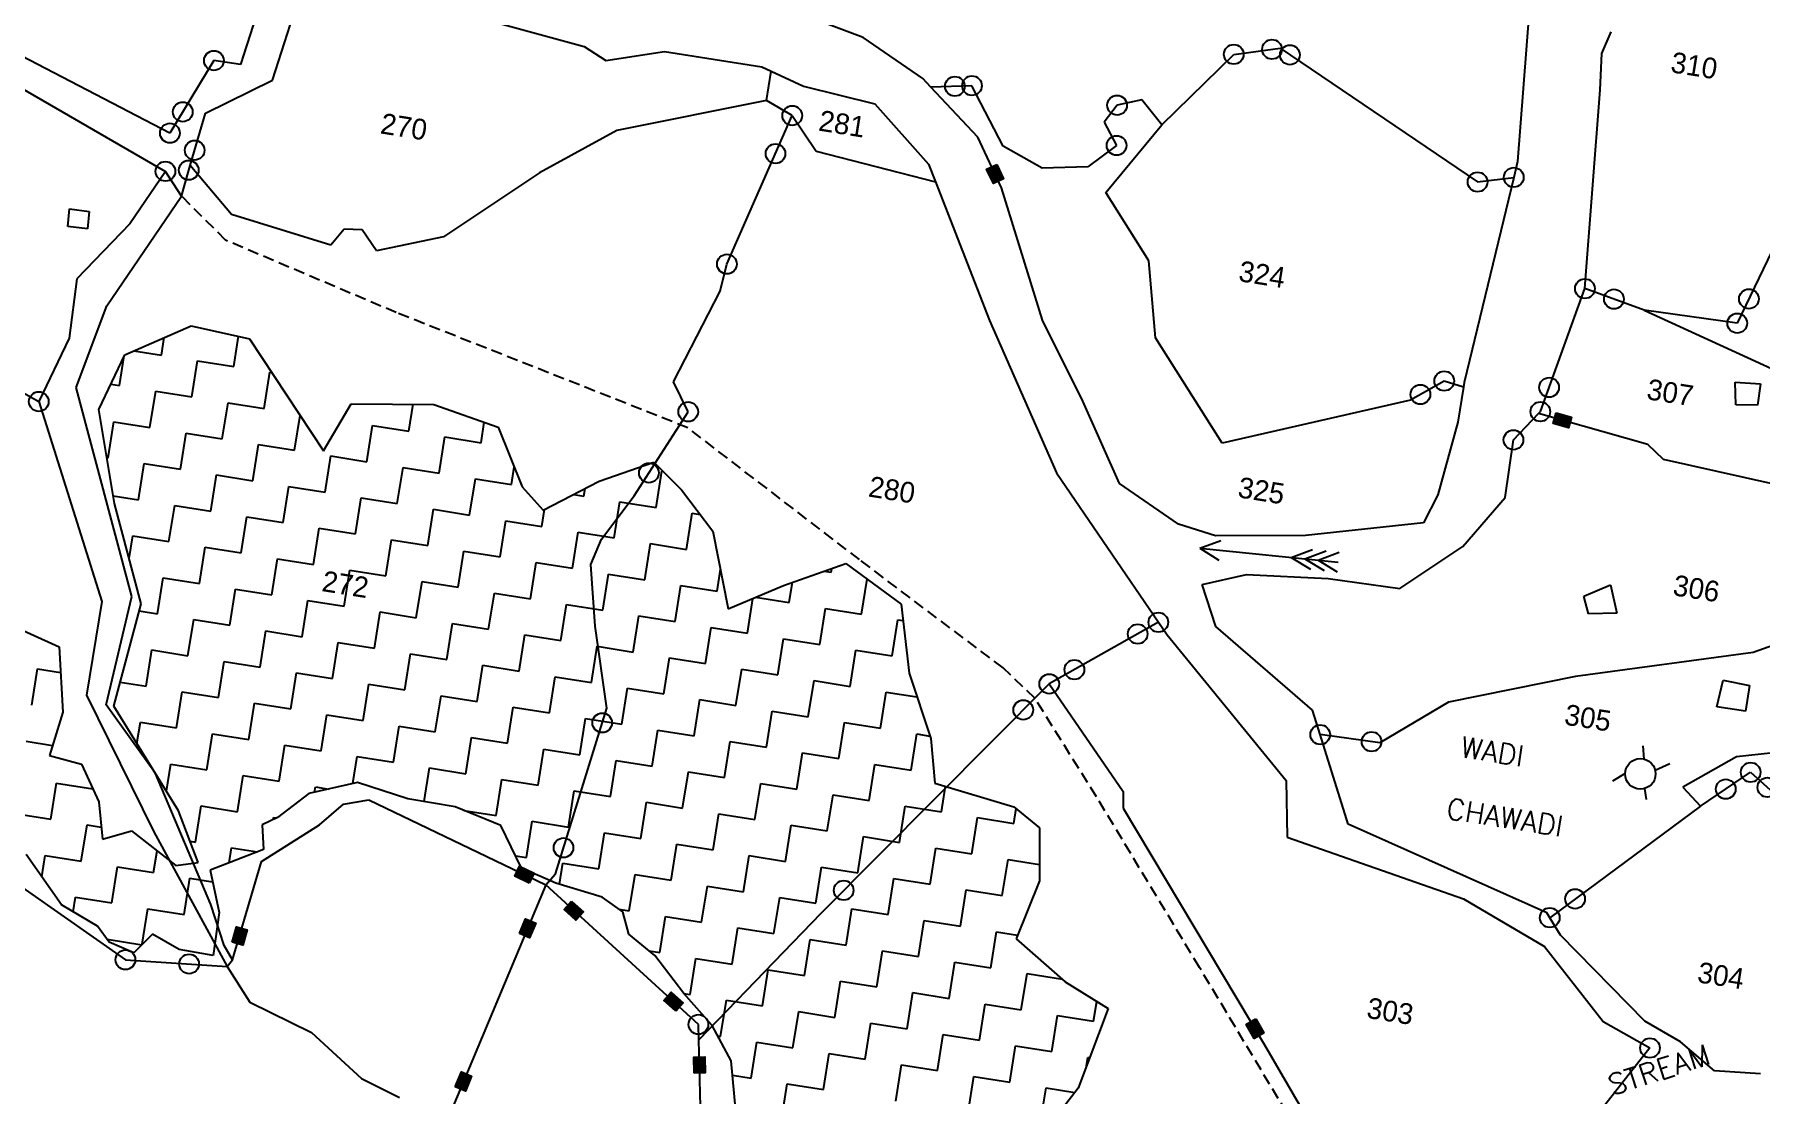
# Model space of a CAD drawing. Header units: metres. Extents: x 318079 to 324759, y 1863980 to 1868406.
# Drawn here: x 322063 to 322840, y 1864773 to 1865251 of the extents above; entities that cross this region are included whole.
import ezdxf

# ---------------------------------------------------------------- set-up
doc = ezdxf.new("R2010")
doc.units = ezdxf.units.M
doc.linetypes.add('DASHED', pattern=[0.75, 0.5, -0.25])
for name, color, linetype in [('LINE_FOOTPATH', 1, 'DASHED'), ('LINE_WATER', 4, 'Continuous'), ('OFF', 1, 'Continuous'), ('OTHERS', 1, 'Continuous'), ('POLY_HATCH', 12, 'Continuous'), ('POLY_PARCEL', 6, 'Continuous'), ('POLY_WATER', 4, 'Continuous'), ('SYM_WELL', 1, 'Continuous'), ('TEXT_MAPIN', 7, 'Continuous'), ('TEXT_PARCEL', 7, 'Continuous'), ('V_BOUND_LINE', 7, 'Continuous')]:
    doc.layers.add(name, color=color, linetype=linetype)
doc.styles.get("Standard").update_dxf_attribs({"font": 'simplex.shx'})
doc.styles.add('TEXT_MAP', font='')
doc.styles.get('TEXT_MAP').set_extended_font_data('Kruti Dev 050')

msp = doc.modelspace()

# ---------------------------------------------------------------- hatches: boundary and pattern name
for points in [[(322494.67, 1865183.43), (322499.19, 1865185.55), (322496.13, 1865192.09), (322491.61, 1865189.98)], [(322753.51, 1865073.51), (322754.87, 1865078.32), (322747.92, 1865080.29), (322746.56, 1865075.48)], [(322281.38, 1864876.07), (322279.21, 1864871.57), (322285.71, 1864868.44), (322287.88, 1864872.94)], [(322306.77, 1864851.8), (322310.14, 1864855.49), (322304.81, 1864860.36), (322301.44, 1864856.67)], [(322158.79, 1864847.43), (322153.99, 1864848.82), (322151.97, 1864841.89), (322156.77, 1864840.49)], [(322288.68, 1864850.49), (322284.08, 1864852.42), (322281.29, 1864845.75), (322285.89, 1864843.82)], [(322349.68, 1864819.37), (322346.31, 1864815.68), (322351.64, 1864810.81), (322355.01, 1864814.5)], [(322612.06, 1864798.59), (322616.37, 1864801.12), (322612.71, 1864807.35), (322608.41, 1864804.82)], [(322364.74, 1864790.26), (322359.75, 1864790.13), (322359.93, 1864782.91), (322364.93, 1864783.04)], [(322259.8, 1864781.51), (322255.2, 1864783.44), (322252.41, 1864776.78), (322257.02, 1864774.85)]]:
    msp.add_hatch(color=256).paths.add_polyline_path(points)

# ---------------------------------------------------------------- linework, layer by layer
for points in [[(322496.13, 1865192.09), (322499.19, 1865185.55), (322494.67, 1865183.43), (322491.61, 1865189.98)], [(322747.92, 1865080.29), (322754.87, 1865078.32), (322753.51, 1865073.51), (322746.56, 1865075.48)], [(322285.71, 1864868.44), (322279.21, 1864871.57), (322281.38, 1864876.07), (322287.88, 1864872.94)], [(322304.81, 1864860.36), (322310.14, 1864855.49), (322306.77, 1864851.8), (322301.44, 1864856.67)], [(322151.97, 1864841.89), (322153.99, 1864848.82), (322158.79, 1864847.43), (322156.77, 1864840.49)], [(322281.29, 1864845.75), (322284.08, 1864852.42), (322288.68, 1864850.49), (322285.89, 1864843.82)], [(322351.64, 1864810.81), (322346.31, 1864815.68), (322349.68, 1864819.37), (322355.01, 1864814.5)], [(322612.71, 1864807.35), (322616.37, 1864801.12), (322612.06, 1864798.59), (322608.41, 1864804.82)], [(322359.93, 1864782.91), (322359.75, 1864790.13), (322364.74, 1864790.26), (322364.93, 1864783.04)], [(322252.41, 1864776.78), (322255.2, 1864783.44), (322259.8, 1864781.51), (322257.02, 1864774.85)]]:
    msp.add_lwpolyline(points, close=True)
for points in [[(322587.52, 1865019.24), (322597.02, 1865022.79)], [(322587.52, 1865019.24), (322649.82, 1865013.05)], [(322587.52, 1865019.24), (322596.13, 1865013.89)], [(322628.72, 1865015.15), (322638.22, 1865018.7)], [(322634.84, 1865014.54), (322644.34, 1865018.1)], [(322640.77, 1865013.95), (322650.26, 1865017.51)], [(322628.72, 1865015.15), (322637.33, 1865009.8)], [(322634.84, 1865014.54), (322643.45, 1865009.19)], [(322640.77, 1865013.95), (322649.38, 1865008.6)]]:
    msp.add_lwpolyline(points)
for centre in [(322143.79, 1865238.81), (322602.83, 1865241.63), (322620.03, 1865243.87), (322628.09, 1865241.39), (322477.33, 1865227.23), (322484.99, 1865227.52), (322129.79, 1865215.71), (322550.33, 1865218.71), (322404.1, 1865214.04), (322124, 1865206.17), (322550.06, 1865200.59), (322135.15, 1865198.47), (322396.57, 1865196.92), (322121.99, 1865188.94), (322132.49, 1865189.48), (322712.57, 1865184.17), (322728.86, 1865186.23), (322374.69, 1865147.18), (322760.88, 1865136.14), (322773.94, 1865131.42), (322834.7, 1865131.53), (322829.41, 1865120.55), (322697.57, 1865094.55), (322744.76, 1865091.64), (322065, 1865085.27), (322686.82, 1865088.48), (322357.27, 1865080.72), (322740.81, 1865080.75), (322728.72, 1865068.02), (322339.59, 1865053.16), (322568.89, 1864985.9), (322559.59, 1864980.65), (322531.09, 1864964.59), (322519.75, 1864958.19), (322508.07, 1864946.46), (322318.56, 1864940.64), (322641.72, 1864935.32), (322664.84, 1864932.17), (322835.46, 1864918.37), (322824.27, 1864910.8), (322842.98, 1864911.58), (322301.15, 1864884.41), (322427.26, 1864865.22), (322756.47, 1864861.37), (322745.04, 1864852.91), (322103.99, 1864833.96), (322132.63, 1864832.08), (322361.86, 1864804.86), (322790.15, 1864794.24)]:
    msp.add_circle(centre, 4.42)
at = {"layer": 'LINE_FOOTPATH', "ltscale": 10}
for p, q in [((322149.03, 1865157.98), (322129.27, 1865177.8)), ((322225.9, 1865125.33), (322149.03, 1865157.98)), ((322357.11, 1865073.49), (322225.9, 1865125.33)), ((322434.38, 1865014.11), (322357.11, 1865073.49)), ((322499.03, 1864965.35), (322434.38, 1865014.11)), ((322513.28, 1864951.7), (322499.03, 1864965.35)), ((322541.01, 1864907.38), (322513.28, 1864951.7)), ((322587.45, 1864830.46), (322541.01, 1864907.38)), ((322642.14, 1864739.36), (322587.45, 1864830.46))]:
    msp.add_line(p, q, dxfattribs=at)
at = {"layer": 'LINE_WATER'}
for p, q in [((322149.72, 1864830.95), (322159.92, 1864814.86)), ((322159.92, 1864814.86), (322187.68, 1864801.19)), ((322187.68, 1864801.19), (322210.19, 1864780.45)), ((322210.19, 1864780.45), (322227.41, 1864771.89))]:
    msp.add_line(p, q, dxfattribs=at)
at = {"layer": 'OFF'}
for p, q in [((322129.27, 1865177.8), (322132.49, 1865189.48)), ((322760.43, 1864997.68), (322772.43, 1865002.75)), ((322772.43, 1865002.75), (322775.29, 1864990.05)), ((322762.56, 1864989.75), (322760.43, 1864997.68)), ((322775.29, 1864990.05), (322762.56, 1864989.75)), ((322820.19, 1864947.9), (322823.14, 1864959.89)), ((322823.14, 1864959.89), (322835, 1864957.38)), ((322835, 1864957.38), (322833.18, 1864945.85)), ((322833.18, 1864945.85), (322820.19, 1864947.9))]:
    msp.add_line(p, q, dxfattribs=at)
at = {"layer": 'OTHERS'}
for p, q in [((322078.12, 1865164.06), (322078.85, 1865172.04)), ((322078.85, 1865172.04), (322087.69, 1865170.84)), ((322087.69, 1865170.84), (322086.86, 1865163.13)), ((322086.86, 1865163.13), (322078.12, 1865164.06)), ((322828.55, 1865093.99), (322839.87, 1865093.26)), ((322828.81, 1865083.86), (322828.55, 1865093.99)), ((322839.87, 1865093.26), (322838.61, 1865083.63)), ((322838.61, 1865083.63), (322828.81, 1865083.86))]:
    msp.add_line(p, q, dxfattribs=at)
at = {"layer": 'POLY_HATCH'}
for p, q in [((322103.67, 1865106.38), (322133.6, 1865119.41)), ((322133.6, 1865119.41), (322159.87, 1865113.58)), ((322159.87, 1865113.58), (322193.16, 1865063.04)), ((322092.04, 1865081.73), (322103.67, 1865106.38)), ((322099.1, 1865039.36), (322092.04, 1865081.73)), ((322193.16, 1865063.04), (322205.58, 1865084.21)), ((322205.58, 1865084.21), (322242.81, 1865084.02)), ((322242.81, 1865084.02), (322271.74, 1865073.74)), ((322271.74, 1865073.74), (322282.59, 1865046.87)), ((322317.25, 1865049.43), (322341.76, 1865057.96)), ((322341.76, 1865057.96), (322354.24, 1865045.59)), ((322292, 1865036.33), (322317.25, 1865049.43)), ((322282.59, 1865046.87), (322292, 1865036.33)), ((322354.24, 1865045.59), (322368.41, 1865026.92)), ((322111.09, 1864994.21), (322099.1, 1865039.36)), ((322368.41, 1865026.92), (322375.29, 1864991.96)), ((322400.12, 1865002.45), (322428.22, 1865012.42)), ((322428.22, 1865012.42), (322453.18, 1864994.05)), ((322375.29, 1864991.96), (322400.12, 1865002.45)), ((322098.78, 1864948.21), (322111.09, 1864994.21)), ((322453.18, 1864994.05), (322456.66, 1864962.99)), ((322050, 1864985.77), (322074.13, 1864974.91)), ((322074.13, 1864974.91), (322075.85, 1864945.46)), ((322456.66, 1864962.99), (322466.44, 1864933.61)), ((322127.9, 1864901.01), (322098.78, 1864948.21)), ((322075.85, 1864945.46), (322069.74, 1864925.97)), ((322466.44, 1864933.61), (322468.3, 1864913.53)), ((322069.74, 1864925.97), (322084.22, 1864922.01)), ((322084.22, 1864922.01), (322091.94, 1864905.02)), ((322186.55, 1864908.83), (322172.41, 1864897.99)), ((322208.48, 1864913.74), (322186.55, 1864908.83)), ((322231.16, 1864906.46), (322208.48, 1864913.74)), ((322468.3, 1864913.53), (322503.88, 1864902.87)), ((322091.94, 1864905.02), (322093.66, 1864888.32)), ((322136.65, 1864877.83), (322127.9, 1864901.01)), ((322252.4, 1864902.76), (322231.16, 1864906.46)), ((322272.91, 1864894.49), (322252.4, 1864902.76)), ((322503.88, 1864902.87), (322515.46, 1864893.32)), ((322172.41, 1864897.99), (322165.51, 1864894.72)), ((322165.51, 1864894.72), (322166.1, 1864883.56)), ((322282.29, 1864875.23), (322272.91, 1864894.49)), ((322515.46, 1864893.32), (322515.39, 1864869.52)), ((322093.66, 1864888.32), (322106.66, 1864891.96)), ((322106.66, 1864891.96), (322126.69, 1864876.39)), ((322075.21, 1864858.71), (322059.32, 1864881.35)), ((322126.69, 1864876.39), (322136.65, 1864877.83)), ((322166.1, 1864883.56), (322142.14, 1864874.28)), ((322142.14, 1864874.28), (322146.17, 1864855.2)), ((322297.66, 1864868.44), (322282.29, 1864875.23)), ((322515.39, 1864869.52), (322504.87, 1864843.36)), ((322318.49, 1864862.13), (322297.66, 1864868.44)), ((322327.86, 1864855.61), (322318.49, 1864862.13)), ((322091.48, 1864849.1), (322075.21, 1864858.71)), ((322075.21, 1864858.71), (322075.21, 1864858.71)), ((322146.17, 1864855.2), (322143.44, 1864835.84)), ((322330.62, 1864845.45), (322327.86, 1864855.61)), ((322096.72, 1864841.9), (322091.48, 1864849.1)), ((322107.72, 1864837.14), (322096.72, 1864841.9)), ((322116.1, 1864845.54), (322107.72, 1864837.14)), ((322128.1, 1864838.61), (322116.1, 1864845.54)), ((322143.44, 1864835.84), (322128.1, 1864838.61)), ((322342.2, 1864835.91), (322330.62, 1864845.45)), ((322504.87, 1864843.36), (322527, 1864824.09)), ((322355.27, 1864818.75), (322342.2, 1864835.91)), ((322527, 1864824.09), (322546.24, 1864811.99)), ((322368.09, 1864804.31), (322355.27, 1864818.75)), ((322546.24, 1864811.99), (322532.85, 1864776.22)), ((322376.67, 1864788.53), (322368.09, 1864804.31)), ((322378.77, 1864765.73), (322376.67, 1864788.53)), ((322532.85, 1864776.22), (322507.13, 1864743.07))]:
    msp.add_line(p, q, dxfattribs=at)
at = {"layer": 'POLY_HATCH', "linetype": 'Continuous'}
for p, q in [((322120.18, 1865106.21), (322121.43, 1865114.11)), ((322152.73, 1865101.06), (322154.88, 1865114.68)), ((322101.33, 1865092.51), (322103.46, 1865105.93)), ((322107.79, 1865108.17), (322120.18, 1865106.21)), ((322133.88, 1865087.36), (322136.45, 1865103.64)), ((322136.45, 1865103.64), (322152.73, 1865101.06)), ((322166.42, 1865082.21), (322169, 1865098.49)), ((322169, 1865098.49), (322169.9, 1865098.34)), ((322097.42, 1865093.13), (322101.33, 1865092.51)), ((322115.03, 1865073.67), (322117.6, 1865089.94)), ((322117.6, 1865089.94), (322133.88, 1865087.36)), ((322147.57, 1865068.52), (322150.15, 1865084.79)), ((322150.15, 1865084.79), (322166.42, 1865082.21)), ((322231.51, 1865071.91), (322233.44, 1865084.07)), ((322096.18, 1865059.97), (322098.76, 1865076.24)), ((322098.76, 1865076.24), (322115.03, 1865073.67)), ((322180.12, 1865063.36), (322182.6, 1865079.06)), ((322212.66, 1865058.21), (322215.24, 1865074.49)), ((322215.24, 1865074.49), (322231.51, 1865071.91)), ((322264.06, 1865066.76), (322265.51, 1865075.95)), ((322128.73, 1865054.82), (322131.3, 1865071.09)), ((322131.3, 1865071.09), (322147.57, 1865068.52)), ((322161.27, 1865049.67), (322163.85, 1865065.94)), ((322163.85, 1865065.94), (322180.12, 1865063.36)), ((322245.21, 1865053.06), (322247.78, 1865069.34)), ((322247.78, 1865069.34), (322264.06, 1865066.76)), ((322095.65, 1865060.05), (322096.18, 1865059.97)), ((322109.88, 1865041.12), (322112.45, 1865057.39)), ((322112.45, 1865057.39), (322128.73, 1865054.82)), ((322193.82, 1865044.52), (322196.39, 1865060.79)), ((322196.39, 1865060.79), (322212.66, 1865058.21)), ((322142.42, 1865035.97), (322145, 1865052.24)), ((322145, 1865052.24), (322161.27, 1865049.67)), ((322226.36, 1865039.37), (322228.94, 1865055.64)), ((322228.94, 1865055.64), (322245.21, 1865053.06)), ((322258.91, 1865034.21), (322261.48, 1865050.49)), ((322261.48, 1865050.49), (322277.75, 1865047.91)), ((322277.75, 1865047.91), (322279, 1865055.77)), ((322342.84, 1865037.61), (322345.42, 1865053.88)), ((322345.42, 1865053.88), (322345.96, 1865053.8)), ((322098.51, 1865042.92), (322109.88, 1865041.12)), ((322174.97, 1865030.82), (322177.54, 1865047.09)), ((322177.54, 1865047.09), (322193.82, 1865044.52)), ((322207.51, 1865025.67), (322210.09, 1865041.94)), ((322210.09, 1865041.94), (322226.36, 1865039.37)), ((322305.77, 1865043.48), (322310.3, 1865042.76)), ((322310.3, 1865042.76), (322310.83, 1865046.1)), ((322123.58, 1865022.27), (322126.15, 1865038.55)), ((322126.15, 1865038.55), (322142.42, 1865035.97)), ((322156.12, 1865017.12), (322158.7, 1865033.4)), ((322158.7, 1865033.4), (322174.97, 1865030.82)), ((322240.06, 1865020.52), (322242.63, 1865036.79)), ((322242.63, 1865036.79), (322258.91, 1865034.21)), ((322291.45, 1865029.06), (322292.65, 1865036.66)), ((322324, 1865023.91), (322326.57, 1865040.19)), ((322326.57, 1865040.19), (322342.84, 1865037.61)), ((322356.54, 1865018.76), (322359.12, 1865035.03)), ((322359.12, 1865035.03), (322362.68, 1865034.47)), ((322105.68, 1865014.59), (322107.3, 1865024.85)), ((322107.3, 1865024.85), (322123.58, 1865022.27)), ((322188.66, 1865011.97), (322191.24, 1865028.24)), ((322191.24, 1865028.24), (322207.51, 1865025.67)), ((322272.6, 1865015.37), (322275.18, 1865031.64)), ((322275.18, 1865031.64), (322291.45, 1865029.06)), ((322305.15, 1865010.22), (322307.72, 1865026.49)), ((322307.72, 1865026.49), (322324, 1865023.91)), ((322137.27, 1865003.43), (322139.85, 1865019.7)), ((322139.85, 1865019.7), (322156.12, 1865017.12)), ((322221.21, 1865006.82), (322223.79, 1865023.09)), ((322223.79, 1865023.09), (322240.06, 1865020.52)), ((322253.75, 1865001.67), (322256.33, 1865017.94)), ((322256.33, 1865017.94), (322272.6, 1865015.37)), ((322337.69, 1865005.06), (322340.27, 1865021.34)), ((322340.27, 1865021.34), (322356.54, 1865018.76)), ((322169.82, 1864998.28), (322172.39, 1865014.55)), ((322172.39, 1865014.55), (322188.66, 1865011.97)), ((322202.36, 1864993.12), (322204.94, 1865009.4)), ((322204.94, 1865009.4), (322221.21, 1865006.82)), ((322286.3, 1864996.52), (322288.87, 1865012.79)), ((322288.87, 1865012.79), (322305.15, 1865010.22)), ((322370.24, 1864999.91), (322371.79, 1865009.74)), ((322421.63, 1865008.46), (322421.9, 1865010.18)), ((322118.42, 1864989.73), (322121, 1865006)), ((322121, 1865006), (322137.27, 1865003.43)), ((322234.91, 1864987.97), (322237.48, 1865004.25)), ((322237.48, 1865004.25), (322253.75, 1865001.67)), ((322318.84, 1864991.37), (322321.42, 1865007.64)), ((322321.42, 1865007.64), (322337.69, 1865005.06)), ((322351.39, 1864986.22), (322353.96, 1865002.49)), ((322353.96, 1865002.49), (322370.24, 1864999.91)), ((322402.78, 1864994.76), (322404.23, 1865003.91)), ((322418.47, 1865008.96), (322421.63, 1865008.46)), ((322435.33, 1864989.61), (322437.82, 1865005.36)), ((322150.97, 1864984.58), (322153.54, 1865000.85)), ((322153.54, 1865000.85), (322169.82, 1864998.28)), ((322183.51, 1864979.43), (322186.09, 1864995.7)), ((322186.09, 1864995.7), (322202.36, 1864993.12)), ((322267.45, 1864982.82), (322270.03, 1864999.09)), ((322270.03, 1864999.09), (322286.3, 1864996.52)), ((322300, 1864977.67), (322302.57, 1864993.94)), ((322302.57, 1864993.94), (322318.84, 1864991.37)), ((322383.93, 1864981.07), (322386.4, 1864996.65)), ((322387.61, 1864997.16), (322402.78, 1864994.76)), ((322110.24, 1864991.02), (322118.42, 1864989.73)), ((322132.12, 1864970.88), (322134.7, 1864987.15)), ((322134.7, 1864987.15), (322150.97, 1864984.58)), ((322216.06, 1864974.28), (322218.63, 1864990.55)), ((322218.63, 1864990.55), (322234.91, 1864987.97)), ((322332.54, 1864972.52), (322335.12, 1864988.79)), ((322335.12, 1864988.79), (322351.39, 1864986.22)), ((322416.48, 1864975.91), (322419.05, 1864992.19)), ((322419.05, 1864992.19), (322435.33, 1864989.61)), ((322449.02, 1864970.76), (322451.6, 1864987.04)), ((322451.6, 1864987.04), (322454.01, 1864986.65)), ((322164.67, 1864965.73), (322167.24, 1864982)), ((322167.24, 1864982), (322183.51, 1864979.43)), ((322248.6, 1864969.13), (322251.18, 1864985.4)), ((322251.18, 1864985.4), (322267.45, 1864982.82)), ((322281.15, 1864963.97), (322283.72, 1864980.25)), ((322283.72, 1864980.25), (322300, 1864977.67)), ((322365.09, 1864967.37), (322367.66, 1864983.64)), ((322367.66, 1864983.64), (322383.93, 1864981.07)), ((322397.63, 1864962.22), (322400.21, 1864978.49)), ((322400.21, 1864978.49), (322416.48, 1864975.91)), ((322113.27, 1864957.18), (322115.85, 1864973.46)), ((322115.85, 1864973.46), (322132.12, 1864970.88)), ((322197.21, 1864960.58), (322199.79, 1864976.85)), ((322199.79, 1864976.85), (322216.06, 1864974.28)), ((322229.76, 1864955.43), (322232.33, 1864971.7)), ((322232.33, 1864971.7), (322248.6, 1864969.13)), ((322313.69, 1864958.82), (322316.27, 1864975.1)), ((322316.27, 1864975.1), (322332.54, 1864972.52)), ((322430.18, 1864957.07), (322432.75, 1864973.34)), ((322432.75, 1864973.34), (322449.02, 1864970.76)), ((322061.88, 1864948.64), (322064.46, 1864964.91)), ((322064.46, 1864964.91), (322074.81, 1864963.27)), ((322145.82, 1864952.03), (322148.39, 1864968.31)), ((322148.39, 1864968.31), (322164.67, 1864965.73)), ((322178.36, 1864946.88), (322180.94, 1864963.15)), ((322180.94, 1864963.15), (322197.21, 1864960.58)), ((322262.3, 1864950.28), (322264.88, 1864966.55)), ((322264.88, 1864966.55), (322281.15, 1864963.97)), ((322346.24, 1864953.67), (322348.81, 1864969.94)), ((322348.81, 1864969.94), (322365.09, 1864967.37)), ((322378.78, 1864948.52), (322381.36, 1864964.79)), ((322381.36, 1864964.79), (322397.63, 1864962.22)), ((322101.67, 1864959.02), (322113.27, 1864957.18)), ((322210.91, 1864941.73), (322213.48, 1864958)), ((322213.48, 1864958), (322229.76, 1864955.43)), ((322294.85, 1864945.13), (322297.42, 1864961.4)), ((322297.42, 1864961.4), (322313.69, 1864958.82)), ((322327.39, 1864939.98), (322329.97, 1864956.25)), ((322329.97, 1864956.25), (322346.24, 1864953.67)), ((322411.33, 1864943.37), (322413.9, 1864959.64)), ((322413.9, 1864959.64), (322430.18, 1864957.07)), ((322126.97, 1864938.34), (322129.55, 1864954.61)), ((322129.55, 1864954.61), (322145.82, 1864952.03)), ((322159.51, 1864933.19), (322162.09, 1864949.46)), ((322162.09, 1864949.46), (322178.36, 1864946.88)), ((322243.45, 1864936.58), (322246.03, 1864952.85)), ((322246.03, 1864952.85), (322262.3, 1864950.28)), ((322276, 1864931.43), (322278.57, 1864947.7)), ((322278.57, 1864947.7), (322294.85, 1864945.13)), ((322359.93, 1864934.82), (322362.51, 1864951.1)), ((322362.51, 1864951.1), (322378.78, 1864948.52)), ((322443.87, 1864938.22), (322446.45, 1864954.49)), ((322446.45, 1864954.49), (322460.21, 1864952.31)), ((322109.18, 1864931.34), (322110.7, 1864940.91)), ((322110.7, 1864940.91), (322126.97, 1864938.34)), ((322192.06, 1864928.03), (322194.64, 1864944.31)), ((322194.64, 1864944.31), (322210.91, 1864941.73)), ((322308.54, 1864926.28), (322311.12, 1864942.55)), ((322311.12, 1864942.55), (322327.39, 1864939.98)), ((322392.48, 1864929.67), (322395.06, 1864945.95)), ((322395.06, 1864945.95), (322411.33, 1864943.37)), ((322425.02, 1864924.52), (322427.6, 1864940.79)), ((322427.6, 1864940.79), (322443.87, 1864938.22)), ((322059.3, 1864932.37), (322071.16, 1864930.49)), ((322140.67, 1864919.49), (322143.24, 1864935.76)), ((322143.24, 1864935.76), (322159.51, 1864933.19)), ((322224.6, 1864922.88), (322227.18, 1864939.16)), ((322227.18, 1864939.16), (322243.45, 1864936.58)), ((322257.15, 1864917.73), (322259.72, 1864934)), ((322259.72, 1864934), (322276, 1864931.43)), ((322341.09, 1864921.13), (322343.66, 1864937.4)), ((322343.66, 1864937.4), (322359.93, 1864934.82)), ((322373.63, 1864915.98), (322376.21, 1864932.25)), ((322376.21, 1864932.25), (322392.48, 1864929.67)), ((322457.57, 1864919.37), (322460.14, 1864935.64)), ((322460.14, 1864935.64), (322466.08, 1864934.7)), ((322173.21, 1864914.34), (322175.79, 1864930.61)), ((322175.79, 1864930.61), (322192.06, 1864928.03)), ((322206.4, 1864913.28), (322208.33, 1864925.46)), ((322208.33, 1864925.46), (322224.6, 1864922.88)), ((322289.69, 1864912.58), (322292.27, 1864928.85)), ((322292.27, 1864928.85), (322308.54, 1864926.28)), ((322406.18, 1864910.83), (322408.75, 1864927.1)), ((322408.75, 1864927.1), (322425.02, 1864924.52)), ((322122.46, 1864909.83), (322124.39, 1864922.06)), ((322124.39, 1864922.06), (322140.67, 1864919.49)), ((322154.36, 1864900.64), (322156.94, 1864916.91)), ((322156.94, 1864916.91), (322173.21, 1864914.34)), ((322238.48, 1864905.19), (322240.88, 1864920.31)), ((322240.88, 1864920.31), (322257.15, 1864917.73)), ((322322.24, 1864907.43), (322324.81, 1864923.7)), ((322324.81, 1864923.7), (322341.09, 1864921.13)), ((322354.78, 1864902.28), (322357.36, 1864918.55)), ((322357.36, 1864918.55), (322373.63, 1864915.98)), ((322438.72, 1864905.67), (322441.3, 1864921.95)), ((322441.3, 1864921.95), (322457.57, 1864919.37)), ((322070.43, 1864897.25), (322073, 1864913.52)), ((322073, 1864913.52), (322089.25, 1864910.95)), ((322189.11, 1864909.4), (322189.48, 1864911.76)), ((322189.48, 1864911.76), (322195.44, 1864910.82)), ((322270.85, 1864898.88), (322273.42, 1864915.16)), ((322273.42, 1864915.16), (322289.69, 1864912.58)), ((322303.39, 1864893.73), (322305.97, 1864910.01)), ((322305.97, 1864910.01), (322322.24, 1864907.43)), ((322387.33, 1864897.13), (322389.9, 1864913.4)), ((322389.9, 1864913.4), (322406.18, 1864910.83)), ((322471.27, 1864900.52), (322473.1, 1864912.09)), ((322135.52, 1864886.94), (322138.09, 1864903.22)), ((322138.09, 1864903.22), (322154.36, 1864900.64)), ((322256.32, 1864901.18), (322270.85, 1864898.88)), ((322335.94, 1864888.58), (322338.51, 1864904.85)), ((322338.51, 1864904.85), (322354.78, 1864902.28)), ((322419.87, 1864891.98), (322422.45, 1864908.25)), ((322422.45, 1864908.25), (322438.72, 1864905.67)), ((322452.42, 1864886.83), (322454.99, 1864903.1)), ((322454.99, 1864903.1), (322471.27, 1864900.52)), ((322503.81, 1864895.37), (322504.87, 1864902.05)), ((322054.15, 1864899.82), (322070.43, 1864897.25)), ((322084.12, 1864878.4), (322086.7, 1864894.67)), ((322086.7, 1864894.67), (322093.11, 1864893.65)), ((322170.48, 1864897.07), (322170.64, 1864898.06)), ((322170.64, 1864898.06), (322172.09, 1864897.84)), ((322284.54, 1864880.04), (322287.12, 1864896.31)), ((322287.12, 1864896.31), (322303.39, 1864893.73)), ((322368.48, 1864883.43), (322371.06, 1864899.7)), ((322371.06, 1864899.7), (322387.33, 1864897.13)), ((322401.03, 1864878.28), (322403.6, 1864894.55)), ((322403.6, 1864894.55), (322419.87, 1864891.98)), ((322484.96, 1864881.68), (322487.54, 1864897.95)), ((322487.54, 1864897.95), (322503.81, 1864895.37)), ((322133.07, 1864887.33), (322135.52, 1864886.94)), ((322317.09, 1864874.89), (322319.66, 1864891.16)), ((322319.66, 1864891.16), (322335.94, 1864888.58)), ((322349.63, 1864869.73), (322352.21, 1864886.01)), ((322352.21, 1864886.01), (322368.48, 1864883.43)), ((322433.57, 1864873.13), (322436.15, 1864889.4)), ((322436.15, 1864889.4), (322452.42, 1864886.83)), ((322066.33, 1864871.36), (322067.85, 1864880.97)), ((322067.85, 1864880.97), (322084.12, 1864878.4)), ((322116.67, 1864873.25), (322118.21, 1864882.98)), ((322150.72, 1864877.6), (322151.79, 1864884.37)), ((322151.79, 1864884.37), (322163.43, 1864882.53)), ((322279.56, 1864880.82), (322284.54, 1864880.04)), ((322299.31, 1864867.94), (322300.82, 1864877.46)), ((322300.82, 1864877.46), (322317.09, 1864874.89)), ((322382.18, 1864864.58), (322384.75, 1864880.86)), ((322384.75, 1864880.86), (322401.03, 1864878.28)), ((322466.12, 1864867.98), (322468.69, 1864884.25)), ((322468.69, 1864884.25), (322484.96, 1864881.68)), ((322498.66, 1864862.83), (322501.24, 1864879.1)), ((322501.24, 1864879.1), (322515.41, 1864876.86)), ((322097.82, 1864859.55), (322100.4, 1864875.82)), ((322100.4, 1864875.82), (322116.67, 1864873.25)), ((322130.36, 1864854.4), (322132.94, 1864870.67)), ((322132.94, 1864870.67), (322143.24, 1864869.04)), ((322330.78, 1864856.04), (322333.36, 1864872.31)), ((322333.36, 1864872.31), (322349.63, 1864869.73)), ((322414.72, 1864859.43), (322417.3, 1864875.7)), ((322417.3, 1864875.7), (322433.57, 1864873.13)), ((322447.27, 1864854.28), (322449.84, 1864870.55)), ((322449.84, 1864870.55), (322466.12, 1864867.98)), ((322080.51, 1864855.58), (322081.55, 1864862.13)), ((322081.55, 1864862.13), (322097.82, 1864859.55)), ((322363.33, 1864850.89), (322365.91, 1864867.16)), ((322365.91, 1864867.16), (322382.18, 1864864.58)), ((322395.87, 1864845.74), (322398.45, 1864862.01)), ((322398.45, 1864862.01), (322414.72, 1864859.43)), ((322479.81, 1864849.13), (322482.39, 1864865.4)), ((322482.39, 1864865.4), (322498.66, 1864862.83)), ((322111.56, 1864840.99), (322114.09, 1864856.97)), ((322114.09, 1864856.97), (322130.36, 1864854.4)), ((322326.21, 1864856.76), (322330.78, 1864856.04)), ((322428.42, 1864840.58), (322430.99, 1864856.86)), ((322430.99, 1864856.86), (322447.27, 1864854.28)), ((322344.48, 1864837.19), (322347.06, 1864853.46)), ((322347.06, 1864853.46), (322363.33, 1864850.89)), ((322377.03, 1864832.04), (322379.6, 1864848.31)), ((322379.6, 1864848.31), (322395.87, 1864845.74)), ((322460.96, 1864835.43), (322463.54, 1864851.71)), ((322463.54, 1864851.71), (322479.81, 1864849.13)), ((322493.51, 1864830.28), (322496.08, 1864846.55)), ((322496.08, 1864846.55), (322505.55, 1864845.06)), ((322095.78, 1864843.19), (322111.31, 1864840.73)), ((322409.57, 1864826.89), (322412.15, 1864843.16)), ((322412.15, 1864843.16), (322428.42, 1864840.58)), ((322339.73, 1864837.94), (322344.48, 1864837.19)), ((322358.18, 1864818.34), (322360.75, 1864834.61)), ((322360.75, 1864834.61), (322377.03, 1864832.04)), ((322442.12, 1864821.74), (322444.69, 1864838.01)), ((322444.69, 1864838.01), (322460.96, 1864835.43)), ((322474.66, 1864816.59), (322477.24, 1864832.86)), ((322477.24, 1864832.86), (322493.51, 1864830.28)), ((322390.72, 1864813.19), (322393.3, 1864829.46)), ((322393.3, 1864829.46), (322409.57, 1864826.89)), ((322423.27, 1864808.04), (322425.84, 1864824.31)), ((322425.84, 1864824.31), (322442.12, 1864821.74)), ((322507.21, 1864811.43), (322509.78, 1864827.71)), ((322509.78, 1864827.71), (322525.75, 1864825.18)), ((322355.22, 1864818.81), (322358.18, 1864818.34)), ((322371.88, 1864799.49), (322374.45, 1864815.77)), ((322374.45, 1864815.77), (322390.72, 1864813.19)), ((322455.81, 1864802.89), (322458.39, 1864819.16)), ((322458.39, 1864819.16), (322474.66, 1864816.59)), ((322539.75, 1864806.28), (322541.16, 1864815.19)), ((322404.42, 1864794.34), (322407, 1864810.62)), ((322407, 1864810.62), (322423.27, 1864808.04)), ((322488.36, 1864797.74), (322490.93, 1864814.01)), ((322490.93, 1864814.01), (322507.21, 1864811.43)), ((322520.9, 1864792.59), (322523.48, 1864808.86)), ((322523.48, 1864808.86), (322539.75, 1864806.28)), ((322370.6, 1864799.7), (322371.88, 1864799.49)), ((322436.97, 1864789.19), (322439.54, 1864805.46)), ((322439.54, 1864805.46), (322455.81, 1864802.89)), ((322469.51, 1864784.04), (322472.09, 1864800.31)), ((322472.09, 1864800.31), (322488.36, 1864797.74)), ((322385.57, 1864780.65), (322388.15, 1864796.92)), ((322388.15, 1864796.92), (322404.42, 1864794.34)), ((322418.12, 1864775.49), (322420.69, 1864791.77)), ((322420.69, 1864791.77), (322436.97, 1864789.19)), ((322502.06, 1864778.89), (322504.63, 1864795.16)), ((322504.63, 1864795.16), (322520.9, 1864792.59)), ((322450.66, 1864770.34), (322453.24, 1864786.62)), ((322453.24, 1864786.62), (322469.51, 1864784.04)), ((322536.56, 1864786.14), (322537.18, 1864790.01)), ((322537.18, 1864790.01), (322537.97, 1864789.89)), ((322377.28, 1864781.96), (322385.57, 1864780.65)), ((322399.27, 1864761.8), (322401.85, 1864778.07)), ((322401.85, 1864778.07), (322418.12, 1864775.49)), ((322483.21, 1864765.19), (322485.78, 1864781.47)), ((322485.78, 1864781.47), (322502.06, 1864778.89)), ((322515.75, 1864760.04), (322518.33, 1864776.31)), ((322518.33, 1864776.31), (322531.33, 1864774.26))]:
    msp.add_line(p, q, dxfattribs=at)
at = {"layer": 'POLY_PARCEL'}
for p, q in [((322602.83, 1865241.63), (322623.72, 1865244.35)), ((322623.72, 1865244.35), (322712.57, 1865184.17)), ((322570.45, 1865209.84), (322602.83, 1865241.63)), ((322392.58, 1865220.78), (322394.67, 1865234.01)), ((322484.99, 1865227.52), (322466.5, 1865226.83)), ((322499.11, 1865200.28), (322484.99, 1865227.52)), ((322392.58, 1865220.78), (322325.09, 1865207.3)), ((322404.1, 1865214.04), (322392.58, 1865220.78)), ((322561.46, 1865221.08), (322550.33, 1865218.71)), ((322570.45, 1865209.84), (322561.46, 1865221.08)), ((322374.69, 1865147.18), (322404.1, 1865214.04)), ((322404.1, 1865214.04), (322414.81, 1865198.02)), ((322550.33, 1865218.71), (322544.51, 1865211.02)), ((322325.09, 1865207.3), (322290.33, 1865188.3)), ((322544.51, 1865211.02), (322550.06, 1865200.59)), ((322545.29, 1865179.4), (322570.45, 1865209.84)), ((322414.81, 1865198.02), (322468.51, 1865184.21)), ((322516.55, 1865190.32), (322499.11, 1865200.28)), ((322550.06, 1865200.59), (322537.08, 1865190.96)), ((322151.71, 1865169.46), (322133.11, 1865191.57)), ((322290.33, 1865188.3), (322247.11, 1865159.39)), ((322537.08, 1865190.96), (322516.55, 1865190.32)), ((322712.57, 1865184.17), (322728.86, 1865186.23)), ((322564.63, 1865148.62), (322545.29, 1865179.4)), ((322196.5, 1865155.7), (322151.71, 1865169.46)), ((322850.92, 1865165.22), (322829.41, 1865120.55)), ((322202.36, 1865162.97), (322196.5, 1865155.7)), ((322210.52, 1865162.67), (322202.36, 1865162.97)), ((322217.01, 1865153.22), (322210.52, 1865162.67)), ((322247.11, 1865159.39), (322217.01, 1865153.22)), ((322371.66, 1865134.97), (322374.69, 1865147.18)), ((322567.65, 1865113.93), (322564.63, 1865148.62)), ((322350.66, 1865094.23), (322371.66, 1865134.97)), ((322787.56, 1865126.5), (322760.88, 1865136.14)), ((322787.56, 1865126.5), (322883.7, 1865082.35)), ((322829.41, 1865120.55), (322787.56, 1865126.5)), ((322597.6, 1865066.6), (322567.65, 1865113.93)), ((322050.89, 1865093.24), (322065, 1865085.27)), ((322357.27, 1865080.72), (322350.66, 1865094.23)), ((322697.57, 1865094.55), (322682.39, 1865085.98)), ((322706.22, 1865091.76), (322697.57, 1865094.55)), ((322333.01, 1865042.9), (322357.27, 1865080.72)), ((322682.39, 1865085.98), (322597.6, 1865066.6)), ((322789.23, 1865065.99), (322740.03, 1865079.92)), ((322796.21, 1865059.25), (322789.23, 1865065.99)), ((322871.73, 1865042.38), (322796.21, 1865059.25)), ((322318.31, 1865023.36), (322333.01, 1865042.9)), ((322313.43, 1865011.88), (322318.31, 1865023.36)), ((322315.4, 1864984.24), (322313.43, 1865011.88)), ((322884.73, 1864989.46), (322836.62, 1864972.36)), ((322320.6, 1864947.22), (322315.4, 1864984.24)), ((322568.89, 1864985.9), (322519.75, 1864958.19)), ((322836.62, 1864972.36), (322756.6, 1864961.51)), ((322519.75, 1864958.19), (322416.96, 1864854.87)), ((322519.75, 1864958.19), (322553.1, 1864909.71)), ((322756.6, 1864961.51), (322699.52, 1864949.92)), ((322297.53, 1864872.69), (322320.6, 1864947.22)), ((322699.52, 1864949.92), (322668.64, 1864931.65)), ((322668.64, 1864931.65), (322641.72, 1864935.32)), ((322829.15, 1864925.3), (322804.87, 1864911.68)), ((322845.69, 1864927.16), (322829.15, 1864925.3)), ((322812.96, 1864903.14), (322835.46, 1864918.37)), ((322835.46, 1864918.37), (322871.39, 1864885.93)), ((322553.1, 1864909.71), (322553.11, 1864902.26)), ((322804.87, 1864911.68), (322812.96, 1864903.14)), ((322191.32, 1864894.75), (322202.11, 1864904.09)), ((322202.11, 1864904.09), (322213.57, 1864905.99)), ((322213.57, 1864905.99), (322293.15, 1864867.63)), ((322553.11, 1864902.26), (322616.73, 1864795.7)), ((322812.96, 1864903.14), (322745.04, 1864852.91)), ((322165.17, 1864878.22), (322191.32, 1864894.75)), ((322029.78, 1864886.01), (322103.99, 1864833.96)), ((322152.23, 1864833.86), (322165.17, 1864878.22)), ((322293.15, 1864867.63), (322297.53, 1864872.69)), ((322416.96, 1864854.87), (322362.04, 1864797.97)), ((322103.99, 1864833.96), (322149.72, 1864830.95)), ((322616.73, 1864795.7), (322665.46, 1864711.61))]:
    msp.add_line(p, q, dxfattribs=at)
at = {"layer": 'POLY_WATER'}
for p, q in [((322175.3, 1865297.83), (322155.81, 1865237.03)), ((322170.17, 1865230.01), (322183.18, 1865270.74)), ((322240.57, 1865264.2), (322310.47, 1865245.11)), ((322436.08, 1865249.14), (322398.87, 1865263.12)), ((322735.71, 1865261.05), (322730.58, 1865193.36)), ((322768.47, 1865242), (322772.76, 1865251.69)), ((322124, 1865206.17), (322040.57, 1865249.43)), ((322310.47, 1865245.11), (322320.26, 1865238.86)), ((322320.26, 1865238.86), (322346.58, 1865242.92)), ((322346.58, 1865242.92), (322390.38, 1865235.98)), ((322462.86, 1865230.7), (322436.08, 1865249.14)), ((322035.01, 1865239.21), (322121.99, 1865188.94)), ((322143.79, 1865238.81), (322124, 1865206.17)), ((322155.81, 1865237.03), (322143.79, 1865238.81)), ((322390.38, 1865235.98), (322394.67, 1865234.01)), ((322767.72, 1865225.64), (322768.47, 1865242)), ((322140.07, 1865215.1), (322170.17, 1865230.01)), ((322394.67, 1865234.01), (322409.2, 1865227.33)), ((322409.2, 1865227.33), (322441.26, 1865219.32)), ((322466.5, 1865226.83), (322462.86, 1865230.7)), ((322487.67, 1865204.3), (322466.5, 1865226.83)), ((322441.26, 1865219.32), (322465.39, 1865192.2)), ((322760.88, 1865136.14), (322767.72, 1865225.64)), ((322133.11, 1865191.57), (322140.07, 1865215.1)), ((322498.29, 1865181.58), (322487.67, 1865204.3)), ((322121.99, 1865188.94), (322105.97, 1865165.35)), ((322129.27, 1865177.8), (322121.99, 1865188.94)), ((322132.49, 1865189.48), (322133.11, 1865191.57)), ((322465.39, 1865192.2), (322468.51, 1865184.21)), ((322730.58, 1865193.36), (322728.86, 1865186.23)), ((322468.51, 1865184.21), (322492.88, 1865121.86)), ((322516.77, 1865122.01), (322498.29, 1865181.58)), ((322728.86, 1865186.23), (322706.57, 1865093.95)), ((322095.57, 1865128.39), (322129.27, 1865177.8)), ((322105.97, 1865165.35), (322082.06, 1865140.61)), ((322082.06, 1865140.61), (322078.72, 1865113.85)), ((322740.81, 1865080.75), (322760.88, 1865136.14)), ((322081.8, 1865091.61), (322095.57, 1865128.39)), ((322492.88, 1865121.86), (322523.07, 1865053.16)), ((322534.93, 1865085.52), (322516.77, 1865122.01)), ((322078.72, 1865113.85), (322065, 1865085.27)), ((322106.81, 1864997.52), (322081.8, 1865091.61)), ((322706.22, 1865091.76), (322703.73, 1865076.06)), ((322706.57, 1865093.95), (322706.22, 1865091.76)), ((322065, 1865085.27), (322093.33, 1864995.28)), ((322551.38, 1865048.39), (322534.93, 1865085.52)), ((322728.72, 1865068.02), (322740.03, 1865079.92)), ((322740.03, 1865079.92), (322740.81, 1865080.75)), ((322703.73, 1865076.06), (322694.6, 1865043.35)), ((322724.92, 1865042.09), (322728.72, 1865068.02)), ((322523.07, 1865053.16), (322568.89, 1864985.9)), ((322578.02, 1865030.15), (322551.38, 1865048.39)), ((322694.6, 1865043.35), (322688.27, 1865030.68)), ((322705.87, 1865020.09), (322724.92, 1865042.09)), ((322594.63, 1865024.82), (322578.02, 1865030.15)), ((322635.18, 1865025.06), (322594.63, 1865024.82)), ((322688.27, 1865030.68), (322635.18, 1865025.06)), ((322677.51, 1865001.1), (322705.87, 1865020.09)), ((322588.64, 1865002.96), (322608.58, 1865007.43)), ((322594.8, 1864983.99), (322588.64, 1865002.96)), ((322608.58, 1865007.43), (322645.24, 1865005.59)), ((322645.24, 1865005.59), (322677.51, 1865001.1)), ((322093.33, 1864995.28), (322086.4, 1864953.14)), ((322095.26, 1864948.79), (322106.81, 1864997.52)), ((322568.89, 1864985.9), (322572.78, 1864980.19)), ((322572.78, 1864980.19), (322626.41, 1864914.63)), ((322638.3, 1864946.3), (322594.8, 1864983.99)), ((322086.4, 1864953.14), (322116.73, 1864891.54)), ((322117.49, 1864917.81), (322095.26, 1864948.79)), ((322641.72, 1864935.32), (322638.3, 1864946.3)), ((322654.3, 1864894.96), (322641.72, 1864935.32)), ((322142.35, 1864858.87), (322117.49, 1864917.81)), ((322626.41, 1864914.63), (322626.88, 1864889.1)), ((322743.72, 1864855.04), (322654.3, 1864894.96)), ((322116.73, 1864891.54), (322149.72, 1864830.95)), ((322626.88, 1864889.1), (322706.29, 1864861.36)), ((322148.36, 1864840.44), (322142.35, 1864858.87)), ((322706.29, 1864861.36), (322742.69, 1864839.93)), ((322745.04, 1864852.91), (322743.72, 1864855.04)), ((322749.93, 1864845.06), (322745.04, 1864852.91)), ((322152.23, 1864833.86), (322148.36, 1864840.44)), ((322742.69, 1864839.93), (322769.11, 1864806.19)), ((322787.91, 1864806.26), (322749.93, 1864845.06)), ((322149.72, 1864830.95), (322152.23, 1864833.86)), ((322769.11, 1864806.19), (322790.15, 1864794.24)), ((322803.86, 1864797.02), (322787.91, 1864806.26)), ((322790.15, 1864794.24), (322756.18, 1864751.16)), ((322819.19, 1864783.92), (322803.86, 1864797.02)), ((322839.91, 1864782.62), (322819.19, 1864783.92))]:
    msp.add_line(p, q, dxfattribs=at)
at = {"layer": 'SYM_WELL'}
for points in [[(322787.61, 1864924.28), (322787.08, 1864930.27)], [(322778.97, 1864917.87), (322773.36, 1864914.31)], [(322792.5, 1864919.31), (322799.13, 1864922.39)], [(322787.64, 1864911.02), (322788.41, 1864906.1)]]:
    msp.add_lwpolyline(points, dxfattribs=at)
msp.add_circle((322785.83, 1864917.64), 6.87, dxfattribs=at)
at = {"layer": 'V_BOUND_LINE'}
for p, q in [((322293.15, 1864867.63), (322250.6, 1864765.99)), ((322361.86, 1864804.86), (322293.15, 1864867.63)), ((322362.04, 1864797.97), (322361.86, 1864804.86)), ((322364.39, 1864708.22), (322362.04, 1864797.97))]:
    msp.add_line(p, q, dxfattribs=at)

# ---------------------------------------------------------------- texts
at = {"layer": 'TEXT_MAPIN'}
for s, p in [('WADI', (322704.42, 1864925.34)), ('CHAWADI', (322697.98, 1864897.61))]:
    msp.add_text(s, height=9.34, rotation=351.00617, dxfattribs=at).set_placement(p)
at = {"layer": 'TEXT_MAPIN', "ltscale": 10}
msp.add_text('STREAM', height=9.34, rotation=18.03059, dxfattribs=at).set_placement((322773.17, 1864772.7))
at = {"layer": 'TEXT_PARCEL', "style": 'TEXT_MAP'}
for s, p in [('310', (322799.06, 1865233.61)), ('270', (322218.33, 1865206.07)), ('281', (322415.54, 1865207.36)), ('324', (322604.58, 1865139.58)), ('307', (322788.28, 1865086.39)), ('280', (322437.98, 1865042.59)), ('325', (322604.26, 1865042.23)), ('272', (322191.99, 1865000.01)), ('306', (322800.06, 1864998.15)), ('305', (322751.21, 1864939.91)), ('304', (322811.08, 1864823.87)), ('303', (322662.23, 1864807.85))]:
    msp.add_text(s, height=9.34, rotation=351.00617, dxfattribs=at).set_placement(p)

doc.saveas('drawing.dxf')
